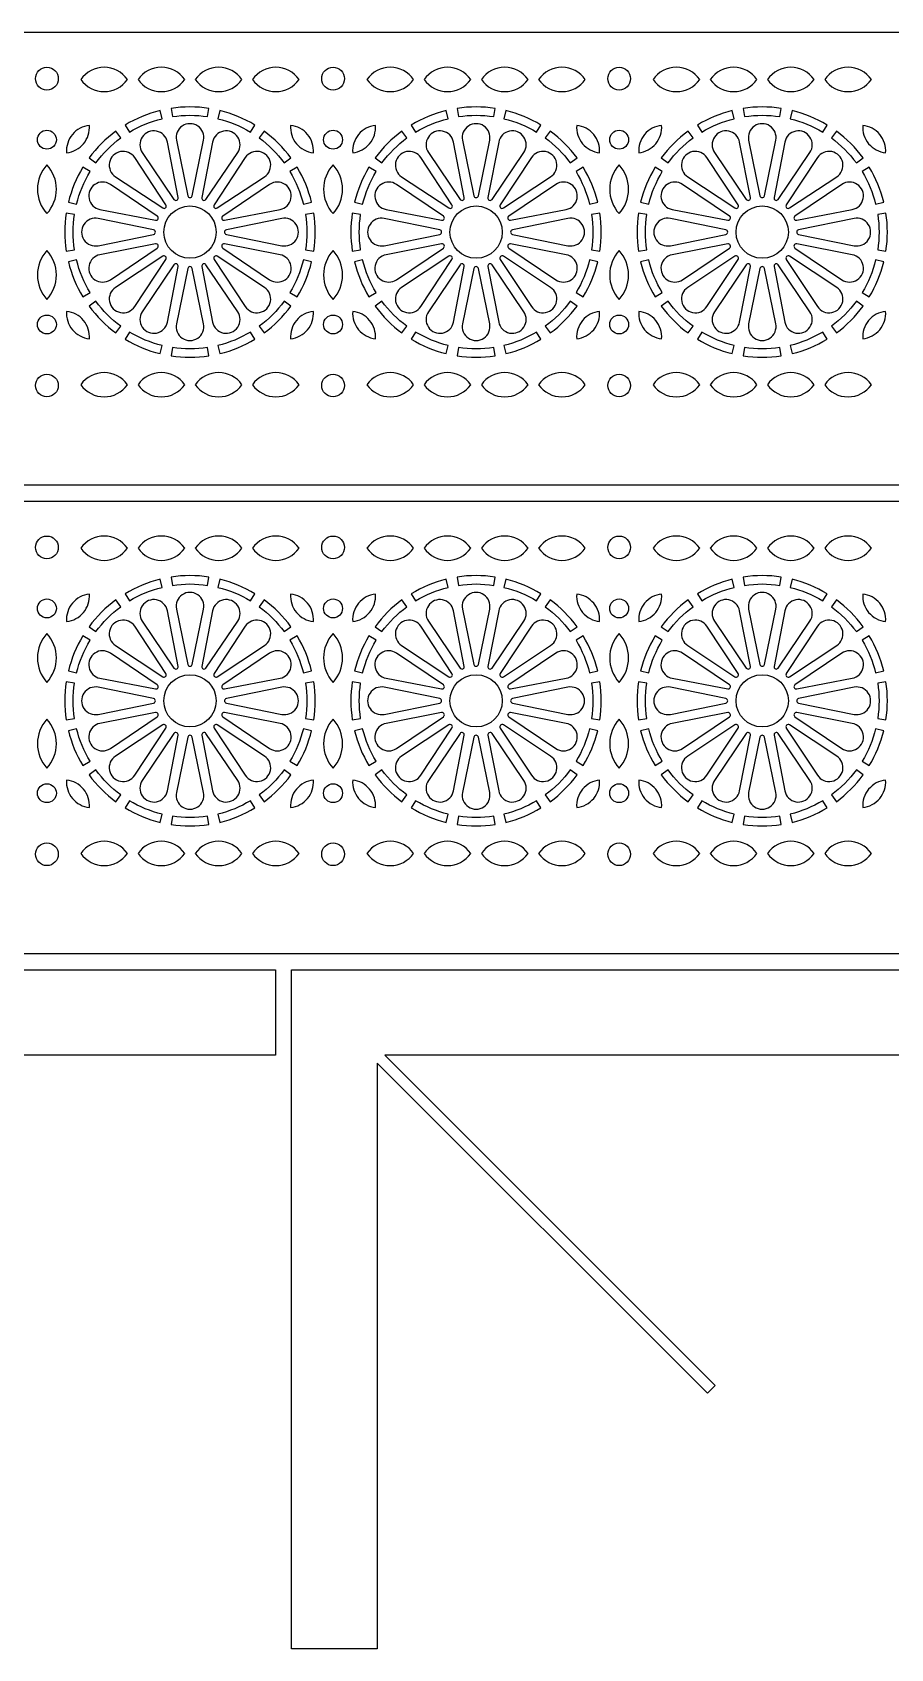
# Model space of a CAD drawing. Header units: millimetres. Extents: x 0 to 2290, y 158 to 1220.
# Drawn here: x 1491 to 1813, y 613 to 1220 of the extents above; entities that cross this region are included whole.
import ezdxf

# ---------------------------------------------------------------- set-up
doc = ezdxf.new("R2010")
doc.units = ezdxf.units.MM
doc.layers.add('CUT', color=1, linetype='CONTINUOUS')

msp = doc.modelspace()

# ---------------------------------------------------------------- linework, layer by layer
at = {"layer": 'CUT'}
for points in [[(2290.062, 1049.85), (1239.7, 1049.85), (1409.85, 1220), (2119.912, 1220)], [(2290.062, 873.7), (1239.7, 873.7), (1409.85, 1043.85), (2119.912, 1043.85)], [(1326.9, 867.7), (1582.05, 867.7), (1582.05, 835.55), (1361.984, 835.55), (1486.081, 711.453), (1483.147, 708.519), (1359.05, 832.616), (1359.05, 612.55), (1326.9, 612.55)], [(1588.05, 867.7), (1843.2, 867.7), (1843.2, 835.55), (1623.134, 835.55), (1747.231, 711.453), (1744.297, 708.519), (1620.2, 832.616), (1620.2, 612.55), (1588.05, 612.55)]]:
    msp.add_lwpolyline(points, close=True, dxfattribs=at)
for points in [[(1517.631, 1206.85, 0.2454345), (1508.872, 1202.275, 0.2454345), (1517.631, 1197.7, 0.2454345), (1526.39, 1202.275, 0.2454345)], [(1539.131, 1206.85, 0.2454345), (1530.372, 1202.275, 0.2454345), (1539.131, 1197.7, 0.2454345), (1547.89, 1202.275, 0.2454345)], [(1560.631, 1206.85, 0.2454345), (1551.872, 1202.275, 0.2454345), (1560.631, 1197.7, 0.2454345), (1569.39, 1202.275, 0.2454345)], [(1582.131, 1206.85, 0.2454345), (1573.372, 1202.275, 0.2454345), (1582.131, 1197.7, 0.2454345), (1590.89, 1202.275, 0.2454345)], [(1625.131, 1206.85, 0.2454345), (1616.372, 1202.275, 0.2454345), (1625.131, 1197.7, 0.2454345), (1633.89, 1202.275, 0.2454345)], [(1646.631, 1206.85, 0.2454345), (1637.872, 1202.275, 0.2454345), (1646.631, 1197.7, 0.2454345), (1655.39, 1202.275, 0.2454345)], [(1668.131, 1206.85, 0.2454345), (1659.372, 1202.275, 0.2454345), (1668.131, 1197.7, 0.2454345), (1676.89, 1202.275, 0.2454345)], [(1689.631, 1206.85, 0.2454345), (1680.872, 1202.275, 0.2454345), (1689.631, 1197.7, 0.2454345), (1698.39, 1202.275, 0.2454345)], [(1732.631, 1206.85, 0.2454345), (1723.872, 1202.275, 0.2454345), (1732.631, 1197.7, 0.2454345), (1741.39, 1202.275, 0.2454345)], [(1754.131, 1206.85, 0.2454345), (1745.372, 1202.275, 0.2454345), (1754.131, 1197.7, 0.2454345), (1762.89, 1202.275, 0.2454345)], [(1766.872, 1202.275, 0.2454345), (1775.631, 1197.7, 0.2454345), (1784.39, 1202.275, 0.2454345), (1775.631, 1206.85, 0.2454345)], [(1788.372, 1202.275, 0.2454345), (1797.131, 1197.7, 0.2454345), (1805.89, 1202.275, 0.2454345), (1797.131, 1206.85, 0.2454345)], [(1538.654, 1190.61, 0.0760115), (1525.515, 1185.169), (1527.15, 1182.478, -0.075954), (1539.4, 1187.552)], [(1556.991, 1191.429, 0.0760116), (1542.771, 1191.429), (1543.251, 1188.319, -0.0759539), (1556.511, 1188.319)], [(1574.247, 1185.169, 0.0760115), (1561.108, 1190.61), (1560.362, 1187.552, -0.075954), (1572.612, 1182.478)], [(1646.154, 1190.61, 0.0760115), (1633.015, 1185.169), (1634.65, 1182.478, -0.075954), (1646.9, 1187.552)], [(1664.491, 1191.429, 0.0760116), (1650.271, 1191.429), (1650.751, 1188.319, -0.0759539), (1664.011, 1188.319)], [(1681.747, 1185.169, 0.0760115), (1668.608, 1190.61), (1667.862, 1187.552, -0.075954), (1680.112, 1182.478)], [(1753.654, 1190.61, 0.0760115), (1740.515, 1185.169), (1742.15, 1182.478, -0.075954), (1754.4, 1187.552)], [(1758.251, 1188.319, -0.0759539), (1771.511, 1188.319), (1771.991, 1191.429, 0.0760116), (1757.771, 1191.429)], [(1775.362, 1187.552, -0.075954), (1787.612, 1182.478), (1789.247, 1185.169, 0.0760115), (1776.108, 1190.61)], [(1509.882, 1178.145, 0.1945763), (1512.082, 1185.043, 0.1945765), (1505.705, 1181.614, 0.1945763), (1503.505, 1174.716, 0.1945765)], [(1550.731, 1158.589), (1554.984, 1179.422, 1.2247824), (1544.779, 1179.422), (1549.032, 1158.589, 0.8164713)], [(1589.88, 1178.145, 0.1945765), (1596.257, 1174.716, 0.1945763), (1594.057, 1181.614, 0.1945765), (1587.68, 1185.043, 0.1945763)], [(1617.382, 1178.145, 0.1945763), (1619.582, 1185.043, 0.1945765), (1613.205, 1181.614, 0.1945763), (1611.005, 1174.716, 0.1945765)], [(1658.231, 1158.589), (1662.484, 1179.422, 1.2247824), (1652.279, 1179.422), (1656.532, 1158.589, 0.8164713)], [(1697.38, 1178.145, 0.1945765), (1703.757, 1174.716, 0.1945763), (1701.557, 1181.614, 0.1945765), (1695.18, 1185.043, 0.1945763)], [(1724.882, 1178.145, 0.1945763), (1727.082, 1185.043, 0.1945765), (1720.705, 1181.614, 0.1945763), (1718.505, 1174.716, 0.1945765)], [(1765.731, 1158.589), (1769.984, 1179.422, 1.2247824), (1759.779, 1179.422), (1764.032, 1158.589, 0.8164713)], [(1811.257, 1174.716, 0.1945763), (1809.057, 1181.614, 0.1945765), (1802.68, 1185.043, 0.1945763), (1804.88, 1178.145, 0.1945765)], [(1522.026, 1182.837, 0.0760113), (1511.969, 1172.78), (1514.51, 1170.921, -0.0759542), (1523.885, 1180.296)], [(1545.437, 1157.874), (1541.394, 1178.749, 1.2247823), (1531.965, 1174.843), (1543.867, 1157.224, 0.816472)], [(1555.895, 1157.224), (1567.797, 1174.843, 1.2247823), (1558.368, 1178.749), (1554.325, 1157.874, 0.816472)], [(1587.793, 1172.78, 0.0760113), (1577.736, 1182.837), (1575.877, 1180.296, -0.0759542), (1585.252, 1170.921)], [(1629.526, 1182.837, 0.0760113), (1619.469, 1172.78), (1622.01, 1170.921, -0.0759542), (1631.385, 1180.296)], [(1652.937, 1157.874), (1648.894, 1178.749, 1.2247823), (1639.465, 1174.843), (1651.367, 1157.224, 0.816472)], [(1663.395, 1157.224), (1675.297, 1174.843, 1.2247823), (1665.868, 1178.749), (1661.825, 1157.874, 0.816472)], [(1695.293, 1172.78, 0.0760113), (1685.236, 1182.837), (1683.377, 1180.296, -0.0759542), (1692.752, 1170.921)], [(1737.026, 1182.837, 0.0760113), (1726.969, 1172.78), (1729.51, 1170.921, -0.0759542), (1738.885, 1180.296)], [(1760.437, 1157.874), (1756.394, 1178.749, 1.2247823), (1746.965, 1174.843), (1758.867, 1157.224, 0.816472)], [(1770.895, 1157.224), (1782.797, 1174.843, 1.2247823), (1773.368, 1178.749), (1769.325, 1157.874, 0.816472)], [(1790.877, 1180.296, -0.0759542), (1800.252, 1170.921), (1802.793, 1172.78, 0.0760113), (1792.736, 1182.837)], [(1540.82, 1155.188), (1529.096, 1172.926, 1.2247826), (1521.88, 1165.71), (1539.618, 1153.986, 0.8164706)], [(1560.144, 1153.986), (1577.882, 1165.71, 1.2247826), (1570.666, 1172.926), (1558.942, 1155.188, 0.8164706)], [(1648.32, 1155.188), (1636.596, 1172.926, 1.2247826), (1629.38, 1165.71), (1647.118, 1153.986, 0.8164706)], [(1667.644, 1153.986), (1685.382, 1165.71, 1.2247826), (1678.166, 1172.926), (1666.442, 1155.188, 0.8164706)], [(1755.82, 1155.188), (1744.096, 1172.926, 1.2247826), (1736.88, 1165.71), (1754.618, 1153.986, 0.8164706)], [(1775.144, 1153.986), (1792.882, 1165.71, 1.2247826), (1785.666, 1172.926), (1773.942, 1155.188, 0.8164706)], [(1492.576, 1161.045, 0.1866969), (1496.131, 1151.856, 0.1866969), (1499.686, 1161.045, 0.1866969), (1496.131, 1170.234, 0.1866969)], [(1509.637, 1169.291, 0.0760115), (1504.196, 1156.152), (1507.254, 1155.406, -0.075954), (1512.328, 1167.656)], [(1595.566, 1156.152, 0.0760115), (1590.125, 1169.291), (1587.434, 1167.656, -0.075954), (1592.508, 1155.406)], [(1600.076, 1161.045, 0.1866969), (1603.631, 1151.856, 0.1866969), (1607.186, 1161.045, 0.1866969), (1603.631, 1170.234, 0.1866969)], [(1617.137, 1169.291, 0.0760115), (1611.696, 1156.152), (1614.754, 1155.406, -0.075954), (1619.828, 1167.656)], [(1703.066, 1156.152, 0.0760115), (1697.625, 1169.291), (1694.934, 1167.656, -0.075954), (1700.008, 1155.406)], [(1707.576, 1161.045, 0.1866969), (1711.131, 1151.856, 0.1866969), (1714.686, 1161.045, 0.1866969), (1711.131, 1170.234, 0.1866969)], [(1724.637, 1169.291, 0.0760115), (1719.196, 1156.152), (1722.254, 1155.406, -0.075954), (1727.328, 1167.656)], [(1802.434, 1167.656, -0.075954), (1807.508, 1155.406), (1810.566, 1156.152, 0.0760115), (1805.125, 1169.291)], [(1537.582, 1150.939), (1519.963, 1162.841, 1.2247823), (1516.057, 1153.412), (1536.932, 1149.369, 0.816472)], [(1562.83, 1149.369), (1583.705, 1153.412, 1.2247823), (1579.799, 1162.841), (1562.18, 1150.939, 0.816472)], [(1645.082, 1150.939), (1627.463, 1162.841, 1.2247823), (1623.557, 1153.412), (1644.432, 1149.369, 0.816472)], [(1670.33, 1149.369), (1691.205, 1153.412, 1.2247823), (1687.299, 1162.841), (1669.68, 1150.939, 0.816472)], [(1752.582, 1150.939), (1734.963, 1162.841, 1.2247823), (1731.057, 1153.412), (1751.932, 1149.369, 0.816472)], [(1777.83, 1149.369), (1798.705, 1153.412, 1.2247823), (1794.799, 1162.841), (1777.18, 1150.939, 0.816472)], [(1503.377, 1152.035, 0.0760116), (1503.377, 1137.815), (1506.488, 1138.295, -0.0759539), (1506.488, 1151.555)], [(1536.217, 1145.775), (1515.384, 1150.028, 1.2247824), (1515.384, 1139.822), (1536.217, 1144.075, 0.8164713)], [(1563.545, 1144.075), (1584.378, 1139.822, 1.2247824), (1584.378, 1150.028), (1563.545, 1145.775, 0.8164713)], [(1596.385, 1137.815, 0.0760116), (1596.385, 1152.035), (1593.275, 1151.555, -0.0759539), (1593.275, 1138.295)], [(1610.877, 1152.035, 0.0760116), (1610.877, 1137.815), (1613.988, 1138.295, -0.0759539), (1613.988, 1151.555)], [(1643.717, 1145.775), (1622.884, 1150.028, 1.2247824), (1622.884, 1139.822), (1643.717, 1144.075, 0.8164713)], [(1671.045, 1144.075), (1691.878, 1139.822, 1.2247824), (1691.878, 1150.028), (1671.045, 1145.775, 0.8164713)], [(1703.885, 1137.815, 0.0760116), (1703.885, 1152.035), (1700.775, 1151.555, -0.0759539), (1700.775, 1138.295)], [(1718.377, 1152.035, 0.0760116), (1718.377, 1137.815), (1721.488, 1138.295, -0.0759539), (1721.488, 1151.555)], [(1751.217, 1145.775), (1730.384, 1150.028, 1.2247824), (1730.384, 1139.822), (1751.217, 1144.075, 0.8164713)], [(1778.545, 1144.075), (1799.378, 1139.822, 1.2247824), (1799.378, 1150.028), (1778.545, 1145.775, 0.8164713)], [(1808.275, 1151.555, -0.0759539), (1808.275, 1138.295), (1811.385, 1137.815, 0.0760116), (1811.385, 1152.035)], [(1492.576, 1128.805, 0.1866969), (1496.131, 1119.616, 0.1866969), (1499.686, 1128.805, 0.1866969), (1496.131, 1137.994, 0.1866969)], [(1536.932, 1140.481), (1516.057, 1136.438, 1.2247823), (1519.963, 1127.009), (1537.582, 1138.911, 0.816472)], [(1539.618, 1135.864), (1521.88, 1124.14, 1.2247826), (1529.096, 1116.924), (1540.82, 1134.662, 0.8164706)], [(1558.942, 1134.662), (1570.666, 1116.924, 1.2247826), (1577.882, 1124.14), (1560.144, 1135.864, 0.8164706)], [(1562.18, 1138.911), (1579.799, 1127.009, 1.2247823), (1583.705, 1136.438), (1562.83, 1140.481, 0.816472)], [(1600.076, 1128.805, 0.1866969), (1603.631, 1119.616, 0.1866969), (1607.186, 1128.805, 0.1866969), (1603.631, 1137.994, 0.1866969)], [(1644.432, 1140.481), (1623.557, 1136.438, 1.2247823), (1627.463, 1127.009), (1645.082, 1138.911, 0.816472)], [(1647.118, 1135.864), (1629.38, 1124.14, 1.2247826), (1636.596, 1116.924), (1648.32, 1134.662, 0.8164706)], [(1666.442, 1134.662), (1678.166, 1116.924, 1.2247826), (1685.382, 1124.14), (1667.644, 1135.864, 0.8164706)], [(1669.68, 1138.911), (1687.299, 1127.009, 1.2247823), (1691.205, 1136.438), (1670.33, 1140.481, 0.816472)], [(1707.576, 1128.805, 0.1866969), (1711.131, 1119.616, 0.1866969), (1714.686, 1128.805, 0.1866969), (1711.131, 1137.994, 0.1866969)], [(1751.932, 1140.481), (1731.057, 1136.438, 1.2247823), (1734.963, 1127.009), (1752.582, 1138.911, 0.816472)], [(1754.618, 1135.864), (1736.88, 1124.14, 1.2247826), (1744.096, 1116.924), (1755.82, 1134.662, 0.8164706)], [(1773.942, 1134.662), (1785.666, 1116.924, 1.2247826), (1792.882, 1124.14), (1775.144, 1135.864, 0.8164706)], [(1777.18, 1138.911), (1794.799, 1127.009, 1.2247823), (1798.705, 1136.438), (1777.83, 1140.481, 0.816472)], [(1504.196, 1133.698, 0.0760115), (1509.637, 1120.559), (1512.328, 1122.194, -0.075954), (1507.254, 1134.444)], [(1543.867, 1132.626), (1531.965, 1115.007, 1.2247823), (1541.394, 1111.101), (1545.437, 1131.976, 0.816472)], [(1549.032, 1131.261), (1544.779, 1110.428, 1.2247824), (1554.984, 1110.428), (1550.731, 1131.261, 0.8164713)], [(1554.325, 1131.976), (1558.368, 1111.101, 1.2247823), (1567.797, 1115.007), (1555.895, 1132.626, 0.816472)], [(1590.125, 1120.559, 0.0760115), (1595.566, 1133.698), (1592.508, 1134.444, -0.075954), (1587.434, 1122.194)], [(1611.696, 1133.698, 0.0760115), (1617.137, 1120.559), (1619.828, 1122.194, -0.075954), (1614.754, 1134.444)], [(1651.367, 1132.626), (1639.465, 1115.007, 1.2247823), (1648.894, 1111.101), (1652.937, 1131.976, 0.816472)], [(1656.532, 1131.261), (1652.279, 1110.428, 1.2247824), (1662.484, 1110.428), (1658.231, 1131.261, 0.8164713)], [(1661.825, 1131.976), (1665.868, 1111.101, 1.2247823), (1675.297, 1115.007), (1663.395, 1132.626, 0.816472)], [(1697.625, 1120.559, 0.0760115), (1703.066, 1133.698), (1700.008, 1134.444, -0.075954), (1694.934, 1122.194)], [(1719.196, 1133.698, 0.0760115), (1724.637, 1120.559), (1727.328, 1122.194, -0.075954), (1722.254, 1134.444)], [(1758.867, 1132.626), (1746.965, 1115.007, 1.2247823), (1756.394, 1111.101), (1760.437, 1131.976, 0.816472)], [(1764.032, 1131.261), (1759.779, 1110.428, 1.2247824), (1769.984, 1110.428), (1765.731, 1131.261, 0.8164713)], [(1769.325, 1131.976), (1773.368, 1111.101, 1.2247823), (1782.797, 1115.007), (1770.895, 1132.626, 0.816472)], [(1807.508, 1134.444, -0.075954), (1802.434, 1122.194), (1805.125, 1120.559, 0.0760115), (1810.566, 1133.698)], [(1511.969, 1117.07, 0.0760113), (1522.026, 1107.013), (1523.885, 1109.554, -0.0759542), (1514.51, 1118.929)], [(1577.736, 1107.013, 0.0760113), (1587.793, 1117.07), (1585.252, 1118.929, -0.0759542), (1575.877, 1109.554)], [(1619.469, 1117.07, 0.0760113), (1629.526, 1107.013), (1631.385, 1109.554, -0.0759542), (1622.01, 1118.929)], [(1685.236, 1107.013, 0.0760113), (1695.293, 1117.07), (1692.752, 1118.929, -0.0759542), (1683.377, 1109.554)], [(1726.969, 1117.07, 0.0760113), (1737.026, 1107.013), (1738.885, 1109.554, -0.0759542), (1729.51, 1118.929)], [(1800.252, 1118.929, -0.0759542), (1790.877, 1109.554), (1792.736, 1107.013, 0.0760113), (1802.793, 1117.07)], [(1509.882, 1111.705, 0.1945765), (1503.505, 1115.134, 0.1945763), (1505.705, 1108.236, 0.1945765), (1512.082, 1104.807, 0.1945763)], [(1589.88, 1111.705, 0.1945763), (1587.68, 1104.807, 0.1945765), (1594.057, 1108.236, 0.1945763), (1596.257, 1115.134, 0.1945765)], [(1617.382, 1111.705, 0.1945765), (1611.005, 1115.134, 0.1945763), (1613.205, 1108.236, 0.1945765), (1619.582, 1104.807, 0.1945763)], [(1697.38, 1111.705, 0.1945763), (1695.18, 1104.807, 0.1945765), (1701.557, 1108.236, 0.1945763), (1703.757, 1115.134, 0.1945765)], [(1724.882, 1111.705, 0.1945765), (1718.505, 1115.134, 0.1945763), (1720.705, 1108.236, 0.1945765), (1727.082, 1104.807, 0.1945763)], [(1802.68, 1104.807, 0.1945765), (1809.057, 1108.236, 0.1945763), (1811.257, 1115.134, 0.1945765), (1804.88, 1111.705, 0.1945763)], [(1525.515, 1104.681, 0.0760115), (1538.654, 1099.24), (1539.4, 1102.298, -0.075954), (1527.15, 1107.372)], [(1561.108, 1099.24, 0.0760115), (1574.247, 1104.681), (1572.612, 1107.372, -0.075954), (1560.362, 1102.298)], [(1633.015, 1104.681, 0.0760115), (1646.154, 1099.24), (1646.9, 1102.298, -0.075954), (1634.65, 1107.372)], [(1668.608, 1099.24, 0.0760115), (1681.747, 1104.681), (1680.112, 1107.372, -0.075954), (1667.862, 1102.298)], [(1740.515, 1104.681, 0.0760115), (1753.654, 1099.24), (1754.4, 1102.298, -0.075954), (1742.15, 1107.372)], [(1787.612, 1107.372, -0.075954), (1775.362, 1102.298), (1776.108, 1099.24, 0.0760115), (1789.247, 1104.681)], [(1542.771, 1098.421, 0.0760116), (1556.991, 1098.421), (1556.511, 1101.531, -0.0759539), (1543.251, 1101.531)], [(1650.271, 1098.421, 0.0760116), (1664.491, 1098.421), (1664.011, 1101.531, -0.0759539), (1650.751, 1101.531)], [(1771.511, 1101.531, -0.0759539), (1758.251, 1101.531), (1757.771, 1098.421, 0.0760116), (1771.991, 1098.421)], [(1517.631, 1092.15, 0.2454345), (1508.872, 1087.575, 0.2454345), (1517.631, 1083, 0.2454345), (1526.39, 1087.575, 0.2454345)], [(1539.131, 1092.15, 0.2454345), (1530.372, 1087.575, 0.2454345), (1539.131, 1083, 0.2454345), (1547.89, 1087.575, 0.2454345)], [(1560.631, 1092.15, 0.2454345), (1551.872, 1087.575, 0.2454345), (1560.631, 1083, 0.2454345), (1569.39, 1087.575, 0.2454345)], [(1582.131, 1092.15, 0.2454345), (1573.372, 1087.575, 0.2454345), (1582.131, 1083, 0.2454345), (1590.89, 1087.575, 0.2454345)], [(1625.131, 1092.15, 0.2454345), (1616.372, 1087.575, 0.2454345), (1625.131, 1083, 0.2454345), (1633.89, 1087.575, 0.2454345)], [(1646.631, 1092.15, 0.2454345), (1637.872, 1087.575, 0.2454345), (1646.631, 1083, 0.2454345), (1655.39, 1087.575, 0.2454345)], [(1668.131, 1092.15, 0.2454345), (1659.372, 1087.575, 0.2454345), (1668.131, 1083, 0.2454345), (1676.89, 1087.575, 0.2454345)], [(1689.631, 1092.15, 0.2454345), (1680.872, 1087.575, 0.2454345), (1689.631, 1083, 0.2454345), (1698.39, 1087.575, 0.2454345)], [(1732.631, 1092.15, 0.2454345), (1723.872, 1087.575, 0.2454345), (1732.631, 1083, 0.2454345), (1741.39, 1087.575, 0.2454345)], [(1754.131, 1092.15, 0.2454345), (1745.372, 1087.575, 0.2454345), (1754.131, 1083, 0.2454345), (1762.89, 1087.575, 0.2454345)], [(1766.872, 1087.575, 0.2454345), (1775.631, 1083, 0.2454345), (1784.39, 1087.575, 0.2454345), (1775.631, 1092.15, 0.2454345)], [(1788.372, 1087.575, 0.2454345), (1797.131, 1083, 0.2454345), (1805.89, 1087.575, 0.2454345), (1797.131, 1092.15, 0.2454345)], [(1517.631, 1030.7, 0.2454345), (1508.872, 1026.125, 0.2454345), (1517.631, 1021.55, 0.2454345), (1526.39, 1026.125, 0.2454345)], [(1539.131, 1030.7, 0.2454345), (1530.372, 1026.125, 0.2454345), (1539.131, 1021.55, 0.2454345), (1547.89, 1026.125, 0.2454345)], [(1560.631, 1030.7, 0.2454345), (1551.872, 1026.125, 0.2454345), (1560.631, 1021.55, 0.2454345), (1569.39, 1026.125, 0.2454345)], [(1582.131, 1030.7, 0.2454345), (1573.372, 1026.125, 0.2454345), (1582.131, 1021.55, 0.2454345), (1590.89, 1026.125, 0.2454345)], [(1625.131, 1030.7, 0.2454345), (1616.372, 1026.125, 0.2454345), (1625.131, 1021.55, 0.2454345), (1633.89, 1026.125, 0.2454345)], [(1646.631, 1030.7, 0.2454345), (1637.872, 1026.125, 0.2454345), (1646.631, 1021.55, 0.2454345), (1655.39, 1026.125, 0.2454345)], [(1668.131, 1030.7, 0.2454345), (1659.372, 1026.125, 0.2454345), (1668.131, 1021.55, 0.2454345), (1676.89, 1026.125, 0.2454345)], [(1689.631, 1030.7, 0.2454345), (1680.872, 1026.125, 0.2454345), (1689.631, 1021.55, 0.2454345), (1698.39, 1026.125, 0.2454345)], [(1732.631, 1030.7, 0.2454345), (1723.872, 1026.125, 0.2454345), (1732.631, 1021.55, 0.2454345), (1741.39, 1026.125, 0.2454345)], [(1754.131, 1030.7, 0.2454345), (1745.372, 1026.125, 0.2454345), (1754.131, 1021.55, 0.2454345), (1762.89, 1026.125, 0.2454345)], [(1766.872, 1026.125, 0.2454345), (1775.631, 1021.55, 0.2454345), (1784.39, 1026.125, 0.2454345), (1775.631, 1030.7, 0.2454345)], [(1788.372, 1026.125, 0.2454345), (1797.131, 1021.55, 0.2454345), (1805.89, 1026.125, 0.2454345), (1797.131, 1030.7, 0.2454345)], [(1538.654, 1014.46, 0.0760115), (1525.515, 1009.019), (1527.15, 1006.328, -0.075954), (1539.4, 1011.402)], [(1556.991, 1015.279, 0.0760116), (1542.771, 1015.279), (1543.251, 1012.169, -0.0759539), (1556.511, 1012.169)], [(1574.247, 1009.019, 0.0760115), (1561.108, 1014.46), (1560.362, 1011.402, -0.075954), (1572.612, 1006.328)], [(1646.154, 1014.46, 0.0760115), (1633.015, 1009.019), (1634.65, 1006.328, -0.075954), (1646.9, 1011.402)], [(1664.491, 1015.279, 0.0760116), (1650.271, 1015.279), (1650.751, 1012.169, -0.0759539), (1664.011, 1012.169)], [(1681.747, 1009.019, 0.0760115), (1668.608, 1014.46), (1667.862, 1011.402, -0.075954), (1680.112, 1006.328)], [(1753.654, 1014.46, 0.0760115), (1740.515, 1009.019), (1742.15, 1006.328, -0.075954), (1754.4, 1011.402)], [(1758.251, 1012.169, -0.0759539), (1771.511, 1012.169), (1771.991, 1015.279, 0.0760116), (1757.771, 1015.279)], [(1775.362, 1011.402, -0.075954), (1787.612, 1006.328), (1789.247, 1009.019, 0.0760115), (1776.108, 1014.46)], [(1509.882, 1001.995, 0.1945763), (1512.082, 1008.893, 0.1945765), (1505.705, 1005.464, 0.1945763), (1503.505, 998.566, 0.1945765)], [(1550.731, 982.439), (1554.984, 1003.272, 1.2247824), (1544.779, 1003.272), (1549.032, 982.439, 0.8164713)], [(1589.88, 1001.995, 0.1945765), (1596.257, 998.566, 0.1945763), (1594.057, 1005.464, 0.1945765), (1587.68, 1008.893, 0.1945763)], [(1617.382, 1001.995, 0.1945763), (1619.582, 1008.893, 0.1945765), (1613.205, 1005.464, 0.1945763), (1611.005, 998.566, 0.1945765)], [(1658.231, 982.439), (1662.484, 1003.272, 1.2247824), (1652.279, 1003.272), (1656.532, 982.439, 0.8164713)], [(1697.38, 1001.995, 0.1945765), (1703.757, 998.566, 0.1945763), (1701.557, 1005.464, 0.1945765), (1695.18, 1008.893, 0.1945763)], [(1724.882, 1001.995, 0.1945763), (1727.082, 1008.893, 0.1945765), (1720.705, 1005.464, 0.1945763), (1718.505, 998.566, 0.1945765)], [(1765.731, 982.439), (1769.984, 1003.272, 1.2247824), (1759.779, 1003.272), (1764.032, 982.439, 0.8164713)], [(1811.257, 998.566, 0.1945763), (1809.057, 1005.464, 0.1945765), (1802.68, 1008.893, 0.1945763), (1804.88, 1001.995, 0.1945765)], [(1522.026, 1006.687, 0.0760113), (1511.969, 996.63), (1514.51, 994.771, -0.0759542), (1523.885, 1004.146)], [(1545.437, 981.724), (1541.394, 1002.599, 1.2247823), (1531.965, 998.693), (1543.867, 981.074, 0.816472)], [(1555.895, 981.074), (1567.797, 998.693, 1.2247823), (1558.368, 1002.599), (1554.325, 981.724, 0.816472)], [(1587.793, 996.63, 0.0760113), (1577.736, 1006.687), (1575.877, 1004.146, -0.0759542), (1585.252, 994.771)], [(1629.526, 1006.687, 0.0760113), (1619.469, 996.63), (1622.01, 994.771, -0.0759542), (1631.385, 1004.146)], [(1652.937, 981.724), (1648.894, 1002.599, 1.2247823), (1639.465, 998.693), (1651.367, 981.074, 0.816472)], [(1663.395, 981.074), (1675.297, 998.693, 1.2247823), (1665.868, 1002.599), (1661.825, 981.724, 0.816472)], [(1695.293, 996.63, 0.0760113), (1685.236, 1006.687), (1683.377, 1004.146, -0.0759542), (1692.752, 994.771)], [(1737.026, 1006.687, 0.0760113), (1726.969, 996.63), (1729.51, 994.771, -0.0759542), (1738.885, 1004.146)], [(1760.437, 981.724), (1756.394, 1002.599, 1.2247823), (1746.965, 998.693), (1758.867, 981.074, 0.816472)], [(1770.895, 981.074), (1782.797, 998.693, 1.2247823), (1773.368, 1002.599), (1769.325, 981.724, 0.816472)], [(1790.877, 1004.146, -0.0759542), (1800.252, 994.771), (1802.793, 996.63, 0.0760113), (1792.736, 1006.687)], [(1540.82, 979.038), (1529.096, 996.776, 1.2247826), (1521.88, 989.56), (1539.618, 977.836, 0.8164706)], [(1560.144, 977.836), (1577.882, 989.56, 1.2247826), (1570.666, 996.776), (1558.942, 979.038, 0.8164706)], [(1648.32, 979.038), (1636.596, 996.776, 1.2247826), (1629.38, 989.56), (1647.118, 977.836, 0.8164706)], [(1667.644, 977.836), (1685.382, 989.56, 1.2247826), (1678.166, 996.776), (1666.442, 979.038, 0.8164706)], [(1755.82, 979.038), (1744.096, 996.776, 1.2247826), (1736.88, 989.56), (1754.618, 977.836, 0.8164706)], [(1775.144, 977.836), (1792.882, 989.56, 1.2247826), (1785.666, 996.776), (1773.942, 979.038, 0.8164706)], [(1492.576, 984.895, 0.1866969), (1496.131, 975.706, 0.1866969), (1499.686, 984.895, 0.1866969), (1496.131, 994.084, 0.1866969)], [(1509.637, 993.141, 0.0760115), (1504.196, 980.002), (1507.254, 979.256, -0.075954), (1512.328, 991.506)], [(1595.566, 980.002, 0.0760115), (1590.125, 993.141), (1587.434, 991.506, -0.075954), (1592.508, 979.256)], [(1600.076, 984.895, 0.1866969), (1603.631, 975.706, 0.1866969), (1607.186, 984.895, 0.1866969), (1603.631, 994.084, 0.1866969)], [(1617.137, 993.141, 0.0760115), (1611.696, 980.002), (1614.754, 979.256, -0.075954), (1619.828, 991.506)], [(1703.066, 980.002, 0.0760115), (1697.625, 993.141), (1694.934, 991.506, -0.075954), (1700.008, 979.256)], [(1707.576, 984.895, 0.1866969), (1711.131, 975.706, 0.1866969), (1714.686, 984.895, 0.1866969), (1711.131, 994.084, 0.1866969)], [(1724.637, 993.141, 0.0760115), (1719.196, 980.002), (1722.254, 979.256, -0.075954), (1727.328, 991.506)], [(1802.434, 991.506, -0.075954), (1807.508, 979.256), (1810.566, 980.002, 0.0760115), (1805.125, 993.141)], [(1537.582, 974.789), (1519.963, 986.691, 1.2247823), (1516.057, 977.262), (1536.932, 973.219, 0.816472)], [(1562.83, 973.219), (1583.705, 977.262, 1.2247823), (1579.799, 986.691), (1562.18, 974.789, 0.816472)], [(1645.082, 974.789), (1627.463, 986.691, 1.2247823), (1623.557, 977.262), (1644.432, 973.219, 0.816472)], [(1670.33, 973.219), (1691.205, 977.262, 1.2247823), (1687.299, 986.691), (1669.68, 974.789, 0.816472)], [(1752.582, 974.789), (1734.963, 986.691, 1.2247823), (1731.057, 977.262), (1751.932, 973.219, 0.816472)], [(1777.83, 973.219), (1798.705, 977.262, 1.2247823), (1794.799, 986.691), (1777.18, 974.789, 0.816472)], [(1503.377, 975.885, 0.0760116), (1503.377, 961.665), (1506.488, 962.145, -0.0759539), (1506.488, 975.405)], [(1536.217, 969.625), (1515.384, 973.878, 1.2247824), (1515.384, 963.672), (1536.217, 967.925, 0.8164713)], [(1563.545, 967.925), (1584.378, 963.672, 1.2247824), (1584.378, 973.878), (1563.545, 969.625, 0.8164713)], [(1596.385, 961.665, 0.0760116), (1596.385, 975.885), (1593.275, 975.405, -0.0759539), (1593.275, 962.145)], [(1610.877, 975.885, 0.0760116), (1610.877, 961.665), (1613.988, 962.145, -0.0759539), (1613.988, 975.405)], [(1643.717, 969.625), (1622.884, 973.878, 1.2247824), (1622.884, 963.672), (1643.717, 967.925, 0.8164713)], [(1671.045, 967.925), (1691.878, 963.672, 1.2247824), (1691.878, 973.878), (1671.045, 969.625, 0.8164713)], [(1703.885, 961.665, 0.0760116), (1703.885, 975.885), (1700.775, 975.405, -0.0759539), (1700.775, 962.145)], [(1718.377, 975.885, 0.0760116), (1718.377, 961.665), (1721.488, 962.145, -0.0759539), (1721.488, 975.405)], [(1751.217, 969.625), (1730.384, 973.878, 1.2247824), (1730.384, 963.672), (1751.217, 967.925, 0.8164713)], [(1778.545, 967.925), (1799.378, 963.672, 1.2247824), (1799.378, 973.878), (1778.545, 969.625, 0.8164713)], [(1808.275, 975.405, -0.0759539), (1808.275, 962.145), (1811.385, 961.665, 0.0760116), (1811.385, 975.885)], [(1492.576, 952.655, 0.1866969), (1496.131, 943.466, 0.1866969), (1499.686, 952.655, 0.1866969), (1496.131, 961.844, 0.1866969)], [(1536.932, 964.331), (1516.057, 960.288, 1.2247823), (1519.963, 950.859), (1537.582, 962.761, 0.816472)], [(1539.618, 959.714), (1521.88, 947.99, 1.2247826), (1529.096, 940.774), (1540.82, 958.512, 0.8164706)], [(1558.942, 958.512), (1570.666, 940.774, 1.2247826), (1577.882, 947.99), (1560.144, 959.714, 0.8164706)], [(1562.18, 962.761), (1579.799, 950.859, 1.2247823), (1583.705, 960.288), (1562.83, 964.331, 0.816472)], [(1600.076, 952.655, 0.1866969), (1603.631, 943.466, 0.1866969), (1607.186, 952.655, 0.1866969), (1603.631, 961.844, 0.1866969)], [(1644.432, 964.331), (1623.557, 960.288, 1.2247823), (1627.463, 950.859), (1645.082, 962.761, 0.816472)], [(1647.118, 959.714), (1629.38, 947.99, 1.2247826), (1636.596, 940.774), (1648.32, 958.512, 0.8164706)], [(1666.442, 958.512), (1678.166, 940.774, 1.2247826), (1685.382, 947.99), (1667.644, 959.714, 0.8164706)], [(1669.68, 962.761), (1687.299, 950.859, 1.2247823), (1691.205, 960.288), (1670.33, 964.331, 0.816472)], [(1707.576, 952.655, 0.1866969), (1711.131, 943.466, 0.1866969), (1714.686, 952.655, 0.1866969), (1711.131, 961.844, 0.1866969)], [(1751.932, 964.331), (1731.057, 960.288, 1.2247823), (1734.963, 950.859), (1752.582, 962.761, 0.816472)], [(1754.618, 959.714), (1736.88, 947.99, 1.2247826), (1744.096, 940.774), (1755.82, 958.512, 0.8164706)], [(1773.942, 958.512), (1785.666, 940.774, 1.2247826), (1792.882, 947.99), (1775.144, 959.714, 0.8164706)], [(1777.18, 962.761), (1794.799, 950.859, 1.2247823), (1798.705, 960.288), (1777.83, 964.331, 0.816472)], [(1504.196, 957.548, 0.0760115), (1509.637, 944.409), (1512.328, 946.044, -0.075954), (1507.254, 958.294)], [(1543.867, 956.476), (1531.965, 938.857, 1.2247823), (1541.394, 934.951), (1545.437, 955.826, 0.816472)], [(1549.032, 955.111), (1544.779, 934.278, 1.2247824), (1554.984, 934.278), (1550.731, 955.111, 0.8164713)], [(1554.325, 955.826), (1558.368, 934.951, 1.2247823), (1567.797, 938.857), (1555.895, 956.476, 0.816472)], [(1590.125, 944.409, 0.0760115), (1595.566, 957.548), (1592.508, 958.294, -0.075954), (1587.434, 946.044)], [(1611.696, 957.548, 0.0760115), (1617.137, 944.409), (1619.828, 946.044, -0.075954), (1614.754, 958.294)], [(1651.367, 956.476), (1639.465, 938.857, 1.2247823), (1648.894, 934.951), (1652.937, 955.826, 0.816472)], [(1656.532, 955.111), (1652.279, 934.278, 1.2247824), (1662.484, 934.278), (1658.231, 955.111, 0.8164713)], [(1661.825, 955.826), (1665.868, 934.951, 1.2247823), (1675.297, 938.857), (1663.395, 956.476, 0.816472)], [(1697.625, 944.409, 0.0760115), (1703.066, 957.548), (1700.008, 958.294, -0.075954), (1694.934, 946.044)], [(1719.196, 957.548, 0.0760115), (1724.637, 944.409), (1727.328, 946.044, -0.075954), (1722.254, 958.294)], [(1758.867, 956.476), (1746.965, 938.857, 1.2247823), (1756.394, 934.951), (1760.437, 955.826, 0.816472)], [(1764.032, 955.111), (1759.779, 934.278, 1.2247824), (1769.984, 934.278), (1765.731, 955.111, 0.8164713)], [(1769.325, 955.826), (1773.368, 934.951, 1.2247823), (1782.797, 938.857), (1770.895, 956.476, 0.816472)], [(1807.508, 958.294, -0.075954), (1802.434, 946.044), (1805.125, 944.409, 0.0760115), (1810.566, 957.548)], [(1511.969, 940.92, 0.0760113), (1522.026, 930.863), (1523.885, 933.404, -0.0759542), (1514.51, 942.779)], [(1577.736, 930.863, 0.0760113), (1587.793, 940.92), (1585.252, 942.779, -0.0759542), (1575.877, 933.404)], [(1619.469, 940.92, 0.0760113), (1629.526, 930.863), (1631.385, 933.404, -0.0759542), (1622.01, 942.779)], [(1685.236, 930.863, 0.0760113), (1695.293, 940.92), (1692.752, 942.779, -0.0759542), (1683.377, 933.404)], [(1726.969, 940.92, 0.0760113), (1737.026, 930.863), (1738.885, 933.404, -0.0759542), (1729.51, 942.779)], [(1800.252, 942.779, -0.0759542), (1790.877, 933.404), (1792.736, 930.863, 0.0760113), (1802.793, 940.92)], [(1509.882, 935.555, 0.1945765), (1503.505, 938.984, 0.1945763), (1505.705, 932.086, 0.1945765), (1512.082, 928.657, 0.1945763)], [(1589.88, 935.555, 0.1945763), (1587.68, 928.657, 0.1945765), (1594.057, 932.086, 0.1945763), (1596.257, 938.984, 0.1945765)], [(1617.382, 935.555, 0.1945765), (1611.005, 938.984, 0.1945763), (1613.205, 932.086, 0.1945765), (1619.582, 928.657, 0.1945763)], [(1697.38, 935.555, 0.1945763), (1695.18, 928.657, 0.1945765), (1701.557, 932.086, 0.1945763), (1703.757, 938.984, 0.1945765)], [(1724.882, 935.555, 0.1945765), (1718.505, 938.984, 0.1945763), (1720.705, 932.086, 0.1945765), (1727.082, 928.657, 0.1945763)], [(1802.68, 928.657, 0.1945765), (1809.057, 932.086, 0.1945763), (1811.257, 938.984, 0.1945765), (1804.88, 935.555, 0.1945763)], [(1525.515, 928.531, 0.0760115), (1538.654, 923.09), (1539.4, 926.148, -0.075954), (1527.15, 931.222)], [(1561.108, 923.09, 0.0760115), (1574.247, 928.531), (1572.612, 931.222, -0.075954), (1560.362, 926.148)], [(1633.015, 928.531, 0.0760115), (1646.154, 923.09), (1646.9, 926.148, -0.075954), (1634.65, 931.222)], [(1668.608, 923.09, 0.0760115), (1681.747, 928.531), (1680.112, 931.222, -0.075954), (1667.862, 926.148)], [(1740.515, 928.531, 0.0760115), (1753.654, 923.09), (1754.4, 926.148, -0.075954), (1742.15, 931.222)], [(1787.612, 931.222, -0.075954), (1775.362, 926.148), (1776.108, 923.09, 0.0760115), (1789.247, 928.531)], [(1542.771, 922.271, 0.0760116), (1556.991, 922.271), (1556.511, 925.381, -0.0759539), (1543.251, 925.381)], [(1650.271, 922.271, 0.0760116), (1664.491, 922.271), (1664.011, 925.381, -0.0759539), (1650.751, 925.381)], [(1771.511, 925.381, -0.0759539), (1758.251, 925.381), (1757.771, 922.271, 0.0760116), (1771.991, 922.271)], [(1517.631, 916, 0.2454345), (1508.872, 911.425, 0.2454345), (1517.631, 906.85, 0.2454345), (1526.39, 911.425, 0.2454345)], [(1539.131, 916, 0.2454345), (1530.372, 911.425, 0.2454345), (1539.131, 906.85, 0.2454345), (1547.89, 911.425, 0.2454345)], [(1560.631, 916, 0.2454345), (1551.872, 911.425, 0.2454345), (1560.631, 906.85, 0.2454345), (1569.39, 911.425, 0.2454345)], [(1582.131, 916, 0.2454345), (1573.372, 911.425, 0.2454345), (1582.131, 906.85, 0.2454345), (1590.89, 911.425, 0.2454345)], [(1625.131, 916, 0.2454345), (1616.372, 911.425, 0.2454345), (1625.131, 906.85, 0.2454345), (1633.89, 911.425, 0.2454345)], [(1646.631, 916, 0.2454345), (1637.872, 911.425, 0.2454345), (1646.631, 906.85, 0.2454345), (1655.39, 911.425, 0.2454345)], [(1668.131, 916, 0.2454345), (1659.372, 911.425, 0.2454345), (1668.131, 906.85, 0.2454345), (1676.89, 911.425, 0.2454345)], [(1689.631, 916, 0.2454345), (1680.872, 911.425, 0.2454345), (1689.631, 906.85, 0.2454345), (1698.39, 911.425, 0.2454345)], [(1732.631, 916, 0.2454345), (1723.872, 911.425, 0.2454345), (1732.631, 906.85, 0.2454345), (1741.39, 911.425, 0.2454345)], [(1754.131, 916, 0.2454345), (1745.372, 911.425, 0.2454345), (1754.131, 906.85, 0.2454345), (1762.89, 911.425, 0.2454345)], [(1766.872, 911.425, 0.2454345), (1775.631, 906.85, 0.2454345), (1784.39, 911.425, 0.2454345), (1775.631, 916, 0.2454345)], [(1788.372, 911.425, 0.2454345), (1797.131, 906.85, 0.2454345), (1805.89, 911.425, 0.2454345), (1797.131, 916, 0.2454345)]]:
    msp.add_lwpolyline(points, format="xyb", close=True, dxfattribs=at)
for centre, radius in [((1496.131, 1202.585), 4.265), ((1603.631, 1202.585), 4.265), ((1711.131, 1202.585), 4.265), ((1496.131, 1179.645), 3.555), ((1603.631, 1179.645), 3.555), ((1711.131, 1179.645), 3.555), ((1549.881, 1144.925), 9.82), ((1657.381, 1144.925), 9.82), ((1764.881, 1144.925), 9.82), ((1496.131, 1110.205), 3.555), ((1603.631, 1110.205), 3.555), ((1711.131, 1110.205), 3.555), ((1496.131, 1087.265), 4.265), ((1603.631, 1087.265), 4.265), ((1711.131, 1087.265), 4.265), ((1496.131, 1026.435), 4.265), ((1603.631, 1026.435), 4.265), ((1711.131, 1026.435), 4.265), ((1496.131, 1003.495), 3.555), ((1603.631, 1003.495), 3.555), ((1711.131, 1003.495), 3.555), ((1549.881, 968.775), 9.82), ((1657.381, 968.775), 9.82), ((1764.881, 968.775), 9.82), ((1496.131, 934.055), 3.555), ((1603.631, 934.055), 3.555), ((1711.131, 934.055), 3.555), ((1496.131, 911.115), 4.265), ((1603.631, 911.115), 4.265), ((1711.131, 911.115), 4.265)]:
    msp.add_circle(centre, radius, dxfattribs=at)

doc.saveas('drawing.dxf')
